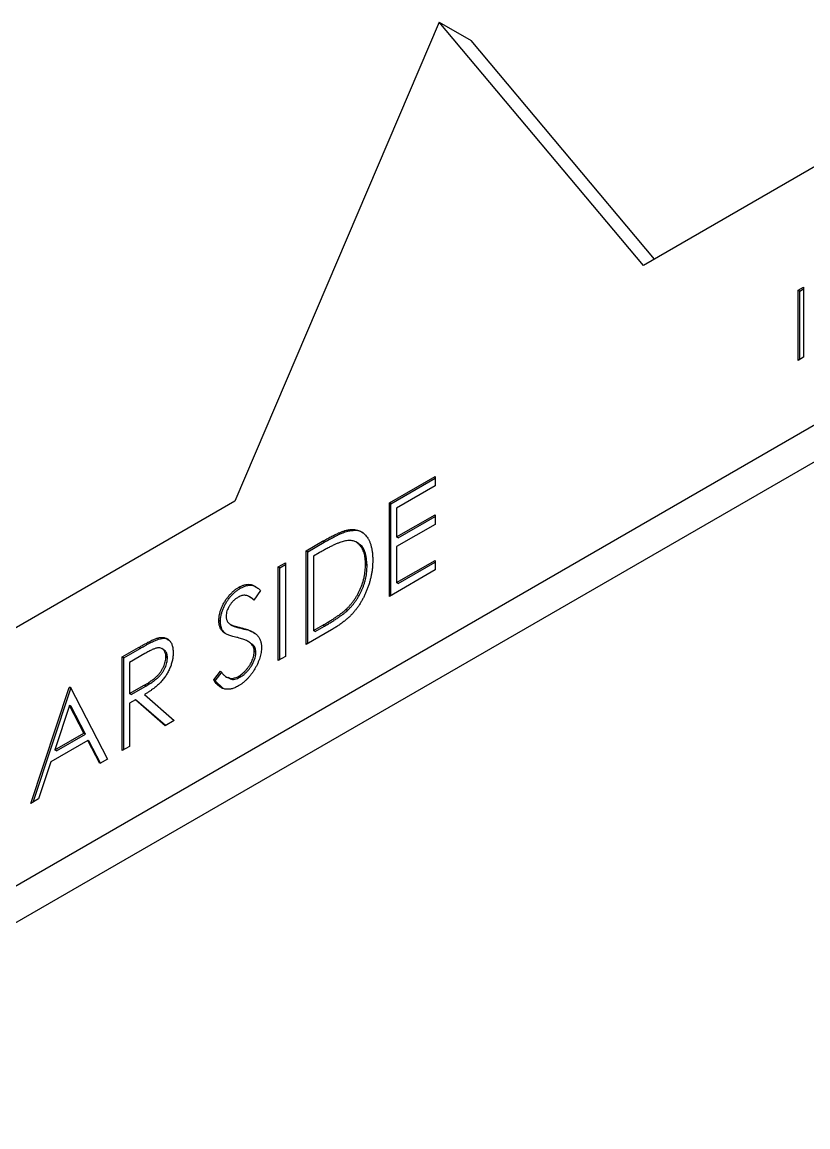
# Model space of a CAD drawing. Header units: millimetres. Extents: x 10 to 411, y 8 to 288.
# Drawn here: x 323.8 to 367.3, y 122.7 to 183.9 of the extents above; entities that cross this region are included whole.
import ezdxf

# ---------------------------------------------------------------- set-up
doc = ezdxf.new("R2010")
doc.units = ezdxf.units.MM

msp = doc.modelspace()

# ---------------------------------------------------------------- linework, layer by layer
at = {"color": 7, "linetype": 'Continuous', "lineweight": 25}
for p, q in [((346.8782, 183.9066), (335.5645, 157.3701)), ((358.1919, 170.4326), (346.8782, 183.9066)), ((346.8782, 183.9066), (348.646, 182.8861)), ((358.8054, 170.7868), (348.646, 182.8861)), ((374.4554, 179.8213), (358.1919, 170.4326)), ((256.7221, 97.5659), (398.1435, 179.2067)), ((258.4899, 96.5453), (399.9112, 178.1862)), ((366.7554, 169.0582), (367.0576, 169.2327)), ((366.7554, 165.1694), (366.7554, 169.0582)), ((366.8438, 169.0072), (366.7554, 169.0582)), ((366.8438, 169.0072), (367.0576, 169.1306)), ((366.8438, 165.2205), (366.8438, 169.0072)), ((367.0576, 169.2327), (367.0576, 165.3439)), ((367.0576, 165.3439), (366.7554, 165.1694)), ((344.1219, 157.2884), (346.6548, 158.7506)), ((344.2103, 157.2374), (346.6548, 158.6486)), ((346.6548, 158.7506), (346.6548, 158.2188)), ((346.6548, 158.2188), (344.5248, 156.9892)), ((335.5645, 157.3701), (319.3011, 147.9814)), ((344.1219, 152.1034), (344.1219, 157.2884)), ((344.2103, 157.2374), (344.1219, 157.2884)), ((344.2103, 152.1544), (344.2103, 157.2374)), ((344.5248, 156.9892), (344.5248, 155.3938)), ((344.5248, 155.3938), (346.6548, 156.6234)), ((346.6548, 156.0916), (344.5248, 154.862)), ((344.6132, 155.3428), (346.6548, 156.5214)), ((346.6548, 156.6234), (346.6548, 156.0916)), ((341.9364, 155.7378), (341.848, 155.7888)), ((339.5166, 154.6298), (340.4233, 155.1532)), ((339.605, 154.5788), (340.5117, 155.1022)), ((340.5117, 155.1022), (340.4233, 155.1532)), ((342.4041, 155.0377), (342.2936, 155.1015)), ((344.6132, 155.3428), (344.5248, 155.3938)), ((344.5248, 154.862), (344.5248, 152.8678)), ((339.5166, 149.4448), (339.5166, 154.6298)), ((339.605, 154.5788), (339.5166, 154.6298)), ((339.605, 149.4958), (339.605, 154.5788)), ((340.2353, 154.5129), (339.9196, 154.3307)), ((339.9196, 154.3307), (339.9196, 150.2092)), ((337.9623, 153.7326), (338.3653, 153.9652)), ((337.9623, 148.5475), (337.9623, 153.7326)), ((338.0507, 153.6816), (337.9623, 153.7326)), ((338.0507, 153.6816), (338.3653, 153.8632)), ((338.0507, 148.5986), (338.0507, 153.6816)), ((338.3653, 153.9652), (338.3653, 148.7802)), ((342.8863, 153.8161), (342.7979, 153.8672)), ((346.6548, 153.5656), (344.1219, 152.1034)), ((344.5248, 152.8678), (346.6548, 154.0974)), ((344.6132, 152.8168), (346.6548, 153.9953)), ((346.6548, 154.0974), (346.6548, 153.5656)), ((335.8758, 152.559), (335.7874, 152.61)), ((336.9837, 152.4229), (336.6194, 151.8937)), ((344.6132, 152.8168), (344.5248, 152.8678)), ((336.4697, 152.027), (336.3592, 152.0908)), ((341.8069, 151.3286), (341.7185, 151.3796)), ((334.7695, 150.7102), (334.6811, 150.7613)), ((335.3336, 150.5429), (335.4441, 150.4791)), ((335.4684, 150.4656), (335.38, 150.5166)), ((339.9196, 150.2092), (340.435, 150.5068)), ((340.5234, 150.4557), (340.435, 150.5068)), ((335.0204, 150.0657), (334.932, 150.1167)), ((336.0719, 150.2978), (335.9835, 150.3488)), ((340.9081, 150.2481), (339.5166, 149.4448)), ((340.008, 150.1582), (339.9196, 150.2092)), ((340.008, 150.1582), (340.5234, 150.4557)), ((331.3317, 149.7321), (331.2433, 149.7832)), ((336.4148, 149.5406), (336.3043, 149.6043)), ((336.5657, 149.4257), (336.4773, 149.4768)), ((329.3275, 148.7478), (330.226, 149.2665)), ((329.3275, 143.5627), (329.3275, 148.7478)), ((329.4159, 148.6968), (329.3275, 148.7478)), ((329.4159, 148.6968), (330.3144, 149.2155)), ((329.4159, 143.6138), (329.4159, 148.6968)), ((330.5723, 148.9346), (329.7304, 148.4486)), ((330.3144, 149.2155), (330.226, 149.2665)), ((331.636, 149.1515), (331.5255, 149.2153)), ((331.8336, 148.7069), (331.7452, 148.7579)), ((336.7267, 149.0097), (336.6383, 149.0608)), ((338.3653, 148.7802), (337.9623, 148.5475)), ((329.7304, 148.4486), (329.7304, 146.7203)), ((334.3933, 147.4874), (334.7728, 147.9693)), ((334.4817, 147.4364), (334.3933, 147.4874)), ((334.4817, 147.4364), (334.8612, 147.9183)), ((335.0903, 147.6498), (335.2008, 147.586)), ((335.847, 147.6232), (335.7587, 147.6742)), ((324.2617, 140.6383), (326.3916, 147.0529)), ((324.392, 140.7136), (326.48, 147.0019)), ((326.3916, 147.0529), (326.4492, 147.0862)), ((326.48, 147.0019), (326.3916, 147.0529)), ((326.4492, 147.0862), (328.5216, 143.0975)), ((326.48, 147.0019), (326.49, 147.0077)), ((329.7304, 146.7203), (330.5526, 147.1876)), ((329.8188, 146.6692), (330.6409, 147.1366)), ((330.6409, 147.1366), (330.5526, 147.1876)), ((334.9034, 147.0141), (334.4817, 147.4364)), ((329.8188, 146.6692), (329.7304, 146.7203)), ((330.0578, 146.3775), (329.7304, 146.1885)), ((331.7075, 144.9367), (330.0578, 146.3775)), ((330.1462, 146.3264), (330.0578, 146.3775)), ((331.7255, 144.9471), (330.1462, 146.3264)), ((330.5561, 146.6651), (332.2058, 145.2243)), ((326.4159, 146.0563), (325.6028, 143.6062)), ((327.2074, 144.5325), (326.4159, 146.0563)), ((326.5043, 146.0053), (326.4159, 146.0563)), ((327.2958, 144.4815), (326.5043, 146.0053)), ((329.7304, 146.1885), (329.7304, 143.7954)), ((332.2058, 145.2243), (331.7075, 144.9367)), ((325.6028, 143.6062), (327.2074, 144.5325)), ((325.6912, 143.5552), (327.2958, 144.4815)), ((327.2958, 144.4815), (327.2074, 144.5325)), ((327.4197, 144.1233), (325.3842, 142.9482)), ((328.0835, 142.8446), (327.4197, 144.1233)), ((327.5081, 144.0723), (327.4197, 144.1233)), ((328.1311, 142.8721), (327.5081, 144.0723)), ((329.7304, 143.7954), (329.3275, 143.5627)), ((325.6912, 143.5552), (325.6028, 143.6062)), ((325.3842, 142.9482), (324.7015, 140.8922)), ((328.5216, 143.0975), (328.0835, 142.8446)), ((324.7015, 140.8922), (324.2617, 140.6383))]:
    msp.add_line(p, q, dxfattribs=at)
for points, knots in [([(340.4233, 155.1532), (340.5021, 155.1981), (340.6545, 155.2848), (340.8746, 155.4039), (341.0784, 155.5073), (341.2649, 155.5943), (341.4349, 155.667), (341.5878, 155.7234), (341.7243, 155.7646), (341.8083, 155.781), (341.848, 155.7888)], [0, 0, 0, 0, 0.1642892, 0.3174059, 0.4588436, 0.5893665, 0.7078313, 0.81577, 0.9128799, 1, 1, 1, 1]), ([(340.5117, 155.1022), (340.5905, 155.1471), (340.7429, 155.2338), (340.963, 155.3528), (341.1667, 155.4562), (341.3533, 155.5432), (341.5233, 155.6159), (341.6761, 155.6723), (341.8127, 155.7136), (341.8967, 155.73), (341.9364, 155.7378)], [0, 0, 0, 0, 0.1642892, 0.3174059, 0.4588436, 0.5893665, 0.7078313, 0.81577, 0.9128799, 1, 1, 1, 1]), ([(341.848, 155.7888), (341.9, 155.7959), (342.0027, 155.81), (342.149, 155.8092), (342.2866, 155.7921), (342.4165, 155.7589), (342.5356, 155.7051), (342.6485, 155.6383), (342.7506, 155.5512), (342.8441, 155.4481), (342.9285, 155.3304), (343.0018, 155.1974), (343.0626, 155.0492), (343.1132, 154.8875), (343.153, 154.7117), (343.1802, 154.5204), (343.1981, 154.3164), (343.1999, 154.172), (343.2008, 154.0987)], [0, 0, 0, 0, 0.061545, 0.1216943, 0.1811549, 0.2398754, 0.2987019, 0.3576474, 0.4176048, 0.478494, 0.5404071, 0.602345, 0.6650043, 0.7285593, 0.7936505, 0.8605343, 0.929236, 1, 1, 1, 1]), ([(341.9364, 155.7378), (342.1814, 155.7687), (342.4613, 155.8041), (342.6294, 155.6302), (342.6504, 155.6085)], [0, 0, 0, 0, 0.8749357, 1, 1, 1, 1]), ([(341.6151, 155.164), (341.5774, 155.1543), (341.4974, 155.1337), (341.3667, 155.0861), (341.2197, 155.0259), (341.0556, 154.952), (340.8746, 154.8625), (340.6767, 154.7594), (340.4617, 154.6428), (340.3126, 154.5573), (340.2353, 154.5129)], [0, 0, 0, 0, 0.0843186, 0.1792845, 0.2865825, 0.4051115, 0.5355929, 0.6781902, 0.8329758, 1, 1, 1, 1]), ([(342.7979, 153.8672), (342.7972, 153.9274), (342.7959, 154.0458), (342.7797, 154.2112), (342.7559, 154.3656), (342.7215, 154.5072), (342.6777, 154.637), (342.6231, 154.7534), (342.5607, 154.8595), (342.4864, 154.9499), (342.405, 155.029), (342.3147, 155.0924), (342.217, 155.1411), (342.1127, 155.1775), (341.9992, 155.1958), (341.8789, 155.2015), (341.7501, 155.1909), (341.6606, 155.1731), (341.6151, 155.164)], [0, 0, 0, 0, 0.07015118, 0.13781261, 0.20322625, 0.26717406, 0.330024, 0.39179427, 0.4530844, 0.51433391, 0.57499999, 0.63486548, 0.69411632, 0.75344162, 0.8131258, 0.87407969, 0.93600701, 1, 1, 1, 1]), ([(342.8863, 153.8161), (342.8699, 154.0469), (342.8372, 154.5078), (342.6297, 154.9176), (342.4262, 155.0028), (342.3809, 155.0218)], [0, 0, 0, 0, 0.4379022, 0.874879, 1, 1, 1, 1]), ([(343.2008, 154.0987), (343.2, 154.0342), (343.1984, 153.907), (343.1841, 153.7126), (343.1634, 153.52), (343.1313, 153.3272), (343.0923, 153.1354), (343.0423, 152.9438), (342.985, 152.7532), (342.9182, 152.5644), (342.8449, 152.3797), (342.7663, 152.2001), (342.6823, 152.0276), (342.5923, 151.8612), (342.4973, 151.7018), (342.3969, 151.5483), (342.2906, 151.4023), (342.179, 151.2607), (342.0588, 151.124), (341.9278, 150.9915), (341.7853, 150.8621), (341.6318, 150.7341), (341.467, 150.6077), (341.2907, 150.485), (341.1031, 150.3626), (340.9744, 150.287), (340.9081, 150.2481)], [0, 0, 0, 0, 0.0460807, 0.0908068, 0.1342953, 0.1770244, 0.2188227, 0.2602441, 0.3010799, 0.3416139, 0.3815834, 0.4201196, 0.4580746, 0.4947385, 0.5311946, 0.5669337, 0.6027127, 0.6383266, 0.6748532, 0.7134674, 0.7544418, 0.7978154, 0.8439895, 0.8930716, 0.9449633, 1, 1, 1, 1]), ([(341.7185, 151.3796), (341.7595, 151.42), (341.8405, 151.4997), (341.9571, 151.6271), (342.0658, 151.761), (342.1686, 151.8994), (342.2639, 152.0443), (342.353, 152.1944), (342.4356, 152.3499), (342.5109, 152.5104), (342.5782, 152.6748), (342.6366, 152.8411), (342.6877, 153.009), (342.7278, 153.1784), (342.7593, 153.3493), (342.7815, 153.5215), (342.7954, 153.6954), (342.797, 153.8092), (342.7979, 153.8672)], [0, 0, 0, 0, 0.0624145, 0.1233382, 0.1831245, 0.241783, 0.3005789, 0.3596801, 0.4188816, 0.4795307, 0.5408505, 0.6023034, 0.6644632, 0.7278057, 0.7928948, 0.8596723, 0.9284644, 1, 1, 1, 1]), ([(341.8069, 151.3286), (341.8479, 151.3689), (341.9289, 151.4486), (342.0455, 151.576), (342.1542, 151.71), (342.257, 151.8484), (342.3523, 151.9933), (342.4414, 152.1433), (342.524, 152.2989), (342.5993, 152.4594), (342.6666, 152.6238), (342.725, 152.7901), (342.7761, 152.958), (342.8162, 153.1274), (342.8477, 153.2983), (342.8699, 153.4705), (342.8838, 153.6444), (342.8854, 153.7581), (342.8863, 153.8161)], [0, 0, 0, 0, 0.0624145, 0.1233382, 0.1831245, 0.241783, 0.3005789, 0.3596801, 0.4188816, 0.4795307, 0.5408505, 0.6023034, 0.6644632, 0.7278057, 0.7928948, 0.8596723, 0.9284644, 1, 1, 1, 1]), ([(334.6811, 150.7613), (334.6828, 150.8171), (334.6861, 150.9275), (334.7141, 151.1023), (334.7583, 151.2792), (334.8203, 151.4577), (334.9002, 151.6341), (334.9926, 151.8069), (335.1027, 151.9708), (335.2235, 152.1283), (335.3557, 152.2732), (335.4942, 152.405), (335.6393, 152.5181), (335.7376, 152.5791), (335.7874, 152.61)], [0, 0, 0, 0, 0.0837854, 0.1657799, 0.24628, 0.3274609, 0.408797, 0.4897152, 0.571376, 0.6555233, 0.7410195, 0.8265468, 0.9119889, 1, 1, 1, 1]), ([(334.7695, 150.7102), (334.7712, 150.7661), (334.7745, 150.8765), (334.8025, 151.0512), (334.8467, 151.2282), (334.9087, 151.4066), (334.9885, 151.5831), (335.081, 151.7558), (335.1911, 151.9198), (335.3118, 152.0772), (335.4441, 152.2222), (335.5826, 152.354), (335.7277, 152.4671), (335.826, 152.528), (335.8758, 152.559)], [0, 0, 0, 0, 0.0837854, 0.1657799, 0.24628, 0.3274609, 0.408797, 0.4897152, 0.571376, 0.6555233, 0.7410195, 0.8265468, 0.9119889, 1, 1, 1, 1]), ([(335.7874, 152.61), (335.8403, 152.6384), (335.9456, 152.695), (336.1004, 152.7479), (336.2494, 152.7736), (336.3693, 152.7744), (336.4631, 152.7602), (336.5346, 152.7393), (336.6071, 152.7095), (336.6812, 152.6709), (336.7555, 152.6222), (336.8312, 152.5646), (336.9085, 152.4988), (336.9582, 152.4486), (336.9837, 152.4229)], [0, 0, 0, 0, 0.1072328, 0.2132518, 0.3188304, 0.4267935, 0.483646, 0.5436038, 0.6083076, 0.6771268, 0.7506856, 0.8287134, 0.9121903, 1, 1, 1, 1]), ([(335.8758, 152.559), (336.013, 152.6213), (336.2873, 152.7461), (336.5917, 152.7311), (336.7153, 152.6303), (336.751, 152.6012)], [0, 0, 0, 0, 0.4156166, 0.8312351, 1, 1, 1, 1]), ([(335.7425, 152.0522), (335.6961, 152.0236), (335.6066, 151.9686), (335.4796, 151.8574), (335.3653, 151.7319), (335.2671, 151.5918), (335.1854, 151.4458), (335.1262, 151.2979), (335.0906, 151.1517), (335.0863, 151.0616), (335.0841, 151.0157)], [0, 0, 0, 0, 0.1430731, 0.275903, 0.4023709, 0.5284136, 0.6503564, 0.7658951, 0.8807741, 1, 1, 1, 1]), ([(336.6194, 151.8937), (336.5974, 151.9138), (336.5551, 151.9523), (336.4908, 152.0035), (336.4302, 152.0491), (336.3704, 152.0846), (336.3148, 152.1157), (336.2607, 152.1387), (336.2091, 152.1545), (336.1441, 152.1656), (336.0623, 152.1666), (335.9597, 152.1482), (335.8525, 152.1108), (335.7794, 152.0719), (335.7425, 152.0522)], [0, 0, 0, 0, 0.0984694, 0.1896291, 0.2741841, 0.3521832, 0.4231989, 0.4885509, 0.5484733, 0.6014402, 0.7011981, 0.7995918, 0.8985451, 1, 1, 1, 1]), ([(336.6284, 151.9068), (336.5918, 151.9419), (336.5398, 151.9917), (336.4745, 152.0189), (336.4552, 152.0269)], [0, 0, 0, 0, 0.7046842, 1, 1, 1, 1]), ([(340.435, 150.5068), (340.509, 150.5499), (340.6515, 150.6328), (340.8563, 150.7573), (341.0434, 150.8754), (341.2129, 150.9875), (341.3647, 151.0938), (341.499, 151.1923), (341.6155, 151.2856), (341.6859, 151.3499), (341.7185, 151.3796)], [0, 0, 0, 0, 0.1719007, 0.3306279, 0.4755488, 0.6067462, 0.7250238, 0.8297424, 0.9213228, 1, 1, 1, 1]), ([(340.5234, 150.4557), (340.5974, 150.4989), (340.7399, 150.5818), (340.9447, 150.7062), (341.1318, 150.8244), (341.3013, 150.9364), (341.4531, 151.0428), (341.5874, 151.1413), (341.7039, 151.2346), (341.7743, 151.2989), (341.8069, 151.3286)], [0, 0, 0, 0, 0.1719007, 0.3306279, 0.4755488, 0.6067462, 0.7250238, 0.8297424, 0.9213228, 1, 1, 1, 1]), ([(334.932, 150.1167), (334.9122, 150.1358), (334.8732, 150.1733), (334.8216, 150.2373), (334.7778, 150.3081), (334.7435, 150.3868), (334.7146, 150.4697), (334.6951, 150.5605), (334.683, 150.6574), (334.6817, 150.7266), (334.6811, 150.7613)], [0, 0, 0, 0, 0.1335068, 0.262559, 0.3882644, 0.5126674, 0.6337223, 0.7553939, 0.8775529, 1, 1, 1, 1]), ([(335.0204, 150.0657), (335.0006, 150.0848), (334.9615, 150.1223), (334.91, 150.1863), (334.8662, 150.2571), (334.8319, 150.3358), (334.803, 150.4187), (334.7835, 150.5094), (334.7714, 150.6064), (334.7701, 150.6756), (334.7695, 150.7102)], [0, 0, 0, 0, 0.1335068, 0.262559, 0.3882644, 0.5126674, 0.6337223, 0.7553939, 0.8775529, 1, 1, 1, 1]), ([(335.0841, 151.0157), (335.0846, 150.9882), (335.0856, 150.9332), (335.0996, 150.8592), (335.1177, 150.7877), (335.1464, 150.7228), (335.186, 150.6635), (335.2379, 150.609), (335.3034, 150.5593), (335.3535, 150.5313), (335.38, 150.5166)], [0, 0, 0, 0, 0.1072852, 0.2147459, 0.3229386, 0.4341162, 0.5534123, 0.686073, 0.834256, 1, 1, 1, 1]), ([(335.38, 150.5166), (335.3898, 150.5121), (335.4132, 150.5015), (335.4558, 150.4868), (335.5122, 150.4707), (335.5808, 150.4502), (335.6629, 150.4278), (335.7584, 150.4045), (335.8664, 150.3771), (335.943, 150.3586), (335.9835, 150.3488)], [0, 0, 0, 0, 0.0525943, 0.124952, 0.2180939, 0.3335024, 0.4687892, 0.6249376, 0.801683, 1, 1, 1, 1]), ([(335.6678, 149.8362), (335.6206, 149.8478), (335.5302, 149.87), (335.4039, 149.9073), (335.291, 149.9429), (335.1919, 149.978), (335.1067, 150.0126), (335.0348, 150.0456), (334.9779, 150.08), (334.9462, 150.1054), (334.932, 150.1167)], [0, 0, 0, 0, 0.1815353, 0.3470817, 0.4955678, 0.6283573, 0.7455197, 0.8458308, 0.9307818, 1, 1, 1, 1]), ([(335.4684, 150.4656), (335.4782, 150.4611), (335.5015, 150.4505), (335.5442, 150.4358), (335.6006, 150.4197), (335.6692, 150.3992), (335.7513, 150.3768), (335.8468, 150.3535), (335.9548, 150.3261), (336.0314, 150.3075), (336.0719, 150.2978)], [0, 0, 0, 0, 0.0525943, 0.124952, 0.2180939, 0.3335024, 0.4687892, 0.6249376, 0.801683, 1, 1, 1, 1]), ([(335.9835, 150.3488), (336.0323, 150.336), (336.1266, 150.3111), (336.2609, 150.2695), (336.3826, 150.2233), (336.4923, 150.1734), (336.5909, 150.1214), (336.6774, 150.0654), (336.7527, 150.0065), (336.8337, 149.9221), (336.9166, 149.8087), (336.9877, 149.6523), (337.0325, 149.48), (337.0384, 149.3502), (337.0413, 149.2861)], [0, 0, 0, 0, 0.0969723, 0.1877734, 0.2723961, 0.351321, 0.4243348, 0.4919088, 0.5542332, 0.6112677, 0.7163478, 0.8145401, 0.9084955, 1, 1, 1, 1]), ([(336.0719, 150.2978), (336.2144, 150.2634), (336.427, 150.2123), (336.6046, 150.0958), (336.6632, 150.0574)], [0, 0, 0, 0, 0.6705062, 1, 1, 1, 1]), ([(330.226, 149.2665), (330.286, 149.3009), (330.4011, 149.3669), (330.5661, 149.4597), (330.716, 149.5391), (330.8507, 149.6108), (330.9703, 149.6687), (331.0751, 149.7186), (331.1646, 149.7564), (331.2188, 149.7748), (331.2433, 149.7832)], [0, 0, 0, 0, 0.1762578, 0.3384344, 0.4848221, 0.6171576, 0.7346984, 0.8373852, 0.9263724, 1, 1, 1, 1]), ([(330.3144, 149.2155), (330.3744, 149.2499), (330.4895, 149.3159), (330.6545, 149.4086), (330.8044, 149.4881), (330.9391, 149.5598), (331.0587, 149.6177), (331.1635, 149.6676), (331.253, 149.7054), (331.3072, 149.7238), (331.3317, 149.7321)], [0, 0, 0, 0, 0.1762578, 0.3384344, 0.4848221, 0.6171576, 0.7346984, 0.8373852, 0.9263724, 1, 1, 1, 1]), ([(331.2433, 149.7832), (331.2762, 149.7927), (331.3412, 149.8117), (331.4348, 149.8266), (331.524, 149.8327), (331.6084, 149.8281), (331.6876, 149.8122), (331.7624, 149.7866), (331.8331, 149.7517), (331.897, 149.7041), (331.9572, 149.6502), (332.008, 149.5837), (332.0518, 149.5087), (332.0867, 149.4232), (332.1147, 149.3294), (332.1345, 149.2255), (332.1464, 149.1121), (332.1476, 149.0308), (332.1482, 148.9895)], [0, 0, 0, 0, 0.0642168, 0.1270638, 0.1887445, 0.2491321, 0.3094525, 0.3698267, 0.4306501, 0.4923519, 0.5540721, 0.6156898, 0.6767977, 0.738439, 0.8013169, 0.8651845, 0.9316413, 1, 1, 1, 1]), ([(331.3317, 149.7321), (331.4771, 149.7679), (331.6963, 149.8218), (331.8454, 149.7146), (331.8956, 149.6785)], [0, 0, 0, 0, 0.66341377, 1, 1, 1, 1]), ([(336.4773, 149.4768), (336.4572, 149.4949), (336.415, 149.5328), (336.3425, 149.5838), (336.2573, 149.6303), (336.1625, 149.6779), (336.0546, 149.7197), (335.9369, 149.7627), (335.8065, 149.8009), (335.715, 149.8242), (335.6678, 149.8362)], [0, 0, 0, 0, 0.0902792, 0.1895299, 0.2991979, 0.4189259, 0.5483763, 0.6881364, 0.8390835, 1, 1, 1, 1]), ([(337.0413, 149.2861), (337.0404, 149.2392), (337.0388, 149.1461), (337.0196, 148.9999), (336.9915, 148.8523), (336.9491, 148.7021), (336.8973, 148.5496), (336.8317, 148.3956), (336.7556, 148.2393), (336.6683, 148.0835), (336.5728, 147.9316), (336.4719, 147.7872), (336.3653, 147.6539), (336.2538, 147.5309), (336.1372, 147.4177), (336.0155, 147.3143), (335.8887, 147.2207), (335.8025, 147.1688), (335.7587, 147.1424)], [0, 0, 0, 0, 0.0614843, 0.1217745, 0.1809196, 0.2402561, 0.3001144, 0.3611459, 0.4235006, 0.4886694, 0.5539541, 0.6175813, 0.6802384, 0.7421874, 0.8046632, 0.868259, 0.9330203, 1, 1, 1, 1]), ([(336.6383, 149.0608), (336.6364, 149.1029), (336.6326, 149.1884), (336.6001, 149.2991), (336.549, 149.3977), (336.5018, 149.4498), (336.4773, 149.4768)], [0, 0, 0, 0, 0.2347234, 0.4771583, 0.7285563, 1, 1, 1, 1]), ([(336.7267, 149.0097), (336.7248, 149.0518), (336.721, 149.1374), (336.6885, 149.2481), (336.6374, 149.3467), (336.5902, 149.3987), (336.5657, 149.4257)], [0, 0, 0, 0, 0.2347234, 0.4771583, 0.7285563, 1, 1, 1, 1]), ([(330.5526, 147.1876), (330.5909, 147.2097), (330.6653, 147.2526), (330.773, 147.3207), (330.8732, 147.3853), (330.9656, 147.4489), (331.0503, 147.5111), (331.1271, 147.572), (331.1963, 147.6313), (331.277, 147.7078), (331.3671, 147.8073), (331.465, 147.9328), (331.5484, 148.0677), (331.6189, 148.2076), (331.6755, 148.3493), (331.7154, 148.49), (331.7407, 148.6279), (331.7437, 148.7143), (331.7452, 148.7579)], [0, 0, 0, 0, 0.0716681, 0.1389133, 0.2011846, 0.2591244, 0.312255, 0.3606815, 0.4050861, 0.4451017, 0.5187778, 0.5894616, 0.6584622, 0.7272832, 0.7963225, 0.8631749, 0.9309494, 1, 1, 1, 1]), ([(332.1482, 148.9895), (332.1463, 148.9194), (332.1426, 148.7824), (332.1084, 148.567), (332.0522, 148.3521), (331.9748, 148.1383), (331.8763, 147.9289), (331.7578, 147.7266), (331.6194, 147.5347), (331.4906, 147.3826), (331.3768, 147.2671), (331.2831, 147.178), (331.1809, 147.092), (331.0711, 147.0044), (330.9534, 146.9181), (330.828, 146.8323), (330.6948, 146.747), (330.6032, 146.693), (330.5561, 146.6651)], [0, 0, 0, 0, 0.0787802, 0.1537206, 0.2267135, 0.2991912, 0.37119, 0.4430064, 0.5166892, 0.5932172, 0.6338729, 0.6769891, 0.7228995, 0.7719586, 0.8242113, 0.8793787, 0.9379481, 1, 1, 1, 1]), ([(331.7452, 148.7579), (331.7437, 148.7987), (331.7406, 148.8796), (331.7157, 148.9862), (331.6735, 149.076), (331.6166, 149.1501), (331.5474, 149.2071), (331.4661, 149.2433), (331.3752, 149.2593), (331.2902, 149.254), (331.2142, 149.2369), (331.1482, 149.2177), (331.0736, 149.1899), (330.9901, 149.1538), (330.8981, 149.1112), (330.797, 149.0598), (330.6875, 149.0008), (330.6116, 148.9572), (330.5723, 148.9346)], [0, 0, 0, 0, 0.0688143, 0.1363648, 0.2040194, 0.2730637, 0.3429133, 0.4109654, 0.4791688, 0.549308, 0.5876516, 0.6306467, 0.6788788, 0.7319343, 0.7911114, 0.8552832, 0.9250859, 1, 1, 1, 1]), ([(330.6409, 147.1366), (330.6793, 147.1587), (330.7537, 147.2016), (330.8614, 147.2697), (330.9616, 147.3343), (331.054, 147.3979), (331.1387, 147.46), (331.2155, 147.521), (331.2847, 147.5803), (331.3654, 147.6568), (331.4555, 147.7562), (331.5534, 147.8817), (331.6368, 148.0167), (331.7073, 148.1565), (331.7639, 148.2983), (331.8038, 148.439), (331.8291, 148.5769), (331.8321, 148.6633), (331.8336, 148.7069)], [0, 0, 0, 0, 0.0716681, 0.1389133, 0.2011846, 0.2591244, 0.312255, 0.3606815, 0.4050861, 0.4451017, 0.5187778, 0.5894616, 0.6584622, 0.7272832, 0.7963225, 0.8631749, 0.9309494, 1, 1, 1, 1]), ([(331.8336, 148.7069), (331.8285, 148.7797), (331.8184, 148.9252), (331.7382, 149.0758), (331.6576, 149.1291), (331.6217, 149.1528)], [0, 0, 0, 0, 0.35679645, 0.71359918, 1, 1, 1, 1]), ([(335.7587, 147.6742), (335.798, 147.6982), (335.8761, 147.7458), (335.991, 147.8362), (336.1026, 147.9377), (336.2085, 148.052), (336.3074, 148.1733), (336.3942, 148.3009), (336.4692, 148.431), (336.5305, 148.5632), (336.5775, 148.6946), (336.6137, 148.8224), (336.6338, 148.9453), (336.6368, 149.0221), (336.6383, 149.0608)], [0, 0, 0, 0, 0.0912636, 0.1809303, 0.2700882, 0.3601561, 0.4483425, 0.5326658, 0.6138337, 0.6939815, 0.772716, 0.8493352, 0.9239673, 1, 1, 1, 1]), ([(335.847, 147.6232), (335.8864, 147.6472), (335.9645, 147.6948), (336.0794, 147.7852), (336.1909, 147.8867), (336.2969, 148.0009), (336.3958, 148.1222), (336.4826, 148.2498), (336.5575, 148.38), (336.6189, 148.5122), (336.6659, 148.6436), (336.7021, 148.7714), (336.7222, 148.8943), (336.7252, 148.971), (336.7267, 149.0097)], [0, 0, 0, 0, 0.0912636, 0.1809303, 0.2700882, 0.3601561, 0.4483425, 0.5326658, 0.6138337, 0.6939815, 0.772716, 0.8493352, 0.9239673, 1, 1, 1, 1]), ([(335.7587, 147.1424), (335.7247, 147.1236), (335.6573, 147.0862), (335.5576, 147.042), (335.46, 147.0044), (335.3655, 146.9798), (335.2731, 146.9627), (335.1831, 146.9554), (335.0955, 146.9583), (335.0098, 146.97), (334.9262, 146.9929), (334.8455, 147.0292), (334.765, 147.0751), (334.6871, 147.1345), (334.6103, 147.2047), (334.5361, 147.2878), (334.4628, 147.3821), (334.4169, 147.4516), (334.3933, 147.4874)], [0, 0, 0, 0, 0.0572083, 0.1136961, 0.1691779, 0.2241592, 0.2787199, 0.3337942, 0.3892415, 0.4458221, 0.5037043, 0.5642939, 0.6279754, 0.6950383, 0.7653727, 0.8396114, 0.9175378, 1, 1, 1, 1]), ([(334.7728, 147.9693), (334.8081, 147.9214), (334.8758, 147.8297), (334.9886, 147.7182), (335.1055, 147.6355), (335.2274, 147.5831), (335.3535, 147.5592), (335.4845, 147.5665), (335.6202, 147.6021), (335.7126, 147.6502), (335.7587, 147.6742)], [0, 0, 0, 0, 0.1590043, 0.3046461, 0.4385469, 0.5623223, 0.67743254, 0.78689739, 0.89361089, 1, 1, 1, 1]), ([(335.2115, 147.6256), (335.2448, 147.5917), (335.334, 147.5006), (335.564, 147.4975), (335.7527, 147.5813), (335.847, 147.6232)], [0, 0, 0, 0, 0.2288597, 0.6146423, 1, 1, 1, 1])]:
    msp.add_open_spline(points, degree=3, knots=knots, dxfattribs=at)

doc.saveas('drawing.dxf')
